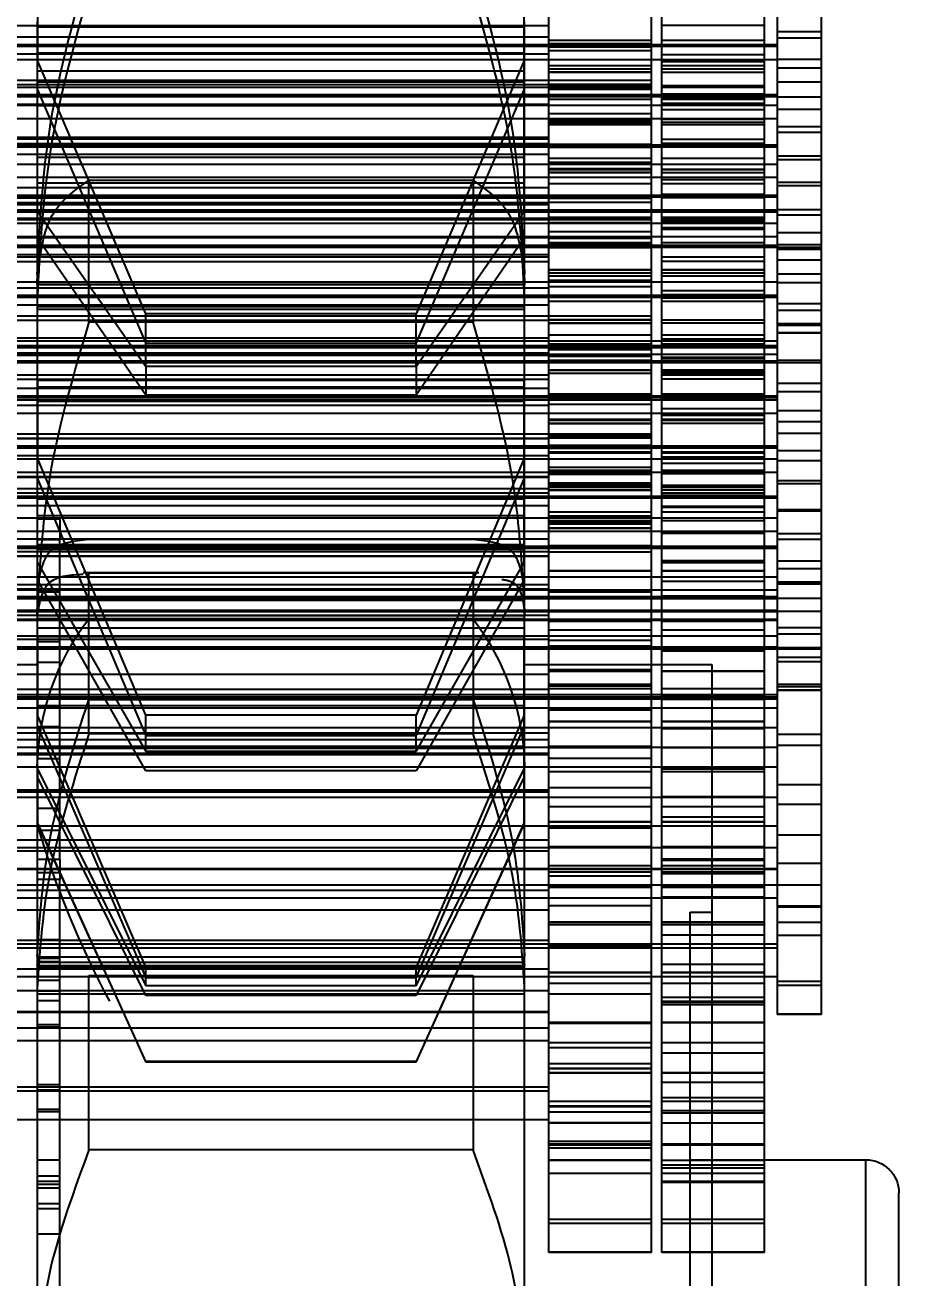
# Model space of a CAD drawing. Header units: metres. Extents: x 0 to 63075, y 0 to 44550.
# Drawn here: x 37036.25 to 37049.49, y 17355.04 to 17373.58 of the extents above; entities that cross this region are included whole.
import ezdxf

# ---------------------------------------------------------------- set-up
doc = ezdxf.new("R2010")
doc.units = ezdxf.units.M
doc.header["$LTSCALE"] = 75
doc.linetypes.add('HIDDEN2', pattern=[4.7625, 3.175, -1.5875])
doc.layers.add('SDM', color=7, linetype='Continuous')
doc.layers.add('ST1', color=7, linetype='HIDDEN2')
doc.styles.add('ROMANS', font='ROMANS.SHX')
doc.dimstyles.new('75___1-75', dxfattribs={"dimscale": 75, "dimtxt": 2.5, "dimasz": 2, "dimexe": 1.5, "dimexo": 1, "dimgap": 0.5, "dimtad": 1, "dimdec": 0, "dimzin": 12, "dimtxsty": 'ROMANS', "dimcen": 0, "dimclrd": 256, "dimclre": 256, "dimclrt": 3, "dimazin": 3, "dimtfac": 1, "dimtdec": 0, "dimtmove": 0, "dimatfit": 0, "dimfxl": 1, "dimlwd": -1, "dimlwe": -1, "dimarcsym": 0})

# ---------------------------------------------------------------- blocks, each defined once
blk = doc.blocks.new('*D28')
at = {"layer": 'Defpoints', "color": 0, "transparency": 16777216}
for p in [(33880.105, 17728.439), (37150.032, 17728.439), (37007.794, 17285.374)]:
    blk.add_point(p, dxfattribs=at)
at = {"layer": 'SDM', "transparency": 16777216}
for p, q in [((33880.105, 17878.439), (33880.105, 18585.582)), ((37075.032, 17728.439), (33767.605, 17728.439)), ((33880.105, 17285.374), (33880.105, 17728.439)), ((36932.794, 17285.374), (33767.605, 17285.374)), ((33880.105, 17135.374), (33880.105, 16985.374))]:
    blk.add_line(p, q, dxfattribs=at)
for points in [[(33855.105, 17878.439), (33905.105, 17878.439), (33880.105, 17728.439)], [(33855.105, 17135.374), (33905.105, 17135.374), (33880.105, 17285.374)]]:
    blk.add_solid(points, dxfattribs=at)
at = {"layer": 'SDM', "color": 3, "transparency": 16777216, "insert": (33748.855, 18307.01), "char_height": 187.5, "attachment_point": 5, "rotation": 90, "style": 'ROMANS'}
blk.add_mtext('443', dxfattribs=at)
blk = doc.blocks.new('A$C542b401d')
at = {"layer": 'ST1'}
for p, q in [((295.843, 1430.542), (295.843, 1434.456)), ((297.363, 1430.542), (297.363, 1434.456)), ((297.515, 1426.601), (297.515, 1434.466)), ((299.035, 1426.601), (299.035, 1434.466)), ((295, 1430.122), (295, 1433.999)), ((295.658, 1433.999), (295.658, 1430.122)), ((299.4, 1432.919), (299.4, 1434.033)), ((306.6, 1434.033), (306.6, 1432.919)), ((295, 1433.34), (295.658, 1433.34)), ((295.843, 1433.436), (297.363, 1433.436)), ((299.035, 1433.43), (306.965, 1433.43)), ((299.395, 1429.391), (299.395, 1433.495)), ((306.605, 1433.417), (299.395, 1433.417)), ((306.605, 1433.495), (306.605, 1429.391)), ((295, 1433.247), (295.658, 1433.247)), ((295.658, 1433.151), (310.157, 1433.151)), ((295.843, 1433.214), (297.363, 1433.214)), ((295.843, 1433.151), (297.363, 1433.151)), ((297.515, 1433.214), (299.035, 1433.214)), ((297.515, 1433.163), (299.035, 1433.163)), ((297.515, 1433.155), (299.035, 1433.155)), ((297.515, 1433.151), (299.035, 1433.151)), ((299.035, 1433.263), (306.965, 1433.263)), ((299.035, 1433.151), (306.965, 1433.151)), ((310.157, 1433.13), (295.658, 1433.13)), ((310.157, 1433.128), (295.658, 1433.128)), ((297.363, 1433.13), (295.843, 1433.13)), ((297.363, 1433.128), (295.843, 1433.128)), ((295.843, 1433), (297.363, 1433)), ((299.035, 1433.13), (297.515, 1433.13)), ((299.035, 1433.128), (297.515, 1433.128)), ((297.515, 1433.116), (299.035, 1433.116)), ((297.515, 1433.059), (299.035, 1433.059)), ((306.965, 1433.13), (299.035, 1433.13)), ((306.965, 1433.128), (299.035, 1433.128)), ((306.965, 1433.016), (299.035, 1433.016)), ((299.395, 1433.027), (306.605, 1433.027)), ((295.658, 1432.939), (295, 1432.939)), ((295.658, 1432.812), (295, 1432.812)), ((295.658, 1432.929), (310.157, 1432.929)), ((295.843, 1432.929), (297.363, 1432.929)), ((297.363, 1432.904), (295.843, 1432.904)), ((297.363, 1432.845), (295.843, 1432.845)), ((295.843, 1432.792), (297.363, 1432.792)), ((295.843, 1432.788), (297.363, 1432.788)), ((297.515, 1432.929), (299.035, 1432.929)), ((299.035, 1432.845), (297.515, 1432.845)), ((299.035, 1432.796), (297.515, 1432.796)), ((297.515, 1432.788), (299.035, 1432.788)), ((299.035, 1432.929), (306.965, 1432.929)), ((299.4, 1432.919), (301, 1429.169)), ((299.4, 1430.682), (299.4, 1432.919)), ((305, 1429.169), (306.6, 1432.919)), ((306.6, 1430.682), (306.6, 1432.919)), ((295, 1432.597), (295.658, 1432.597)), ((297.363, 1432.748), (295.843, 1432.748)), ((295.843, 1432.741), (297.363, 1432.741)), ((299.035, 1432.748), (297.515, 1432.748)), ((297.515, 1432.744), (299.035, 1432.744)), ((297.515, 1432.623), (299.035, 1432.623)), ((306.965, 1432.629), (299.035, 1432.629)), ((299.395, 1432.762), (306.605, 1432.762)), ((306.6, 1432.602), (299.4, 1432.602)), ((295.658, 1432.408), (310.157, 1432.408)), ((297.363, 1432.548), (295.843, 1432.548)), ((297.363, 1432.526), (295.843, 1432.526)), ((295.843, 1432.421), (297.363, 1432.421)), ((295.843, 1432.408), (297.363, 1432.408)), ((297.515, 1432.564), (299.035, 1432.564)), ((299.035, 1432.548), (297.515, 1432.548)), ((297.515, 1432.529), (299.035, 1432.529)), ((299.035, 1432.526), (297.515, 1432.526)), ((297.515, 1432.509), (299.035, 1432.509)), ((297.515, 1432.507), (299.035, 1432.507)), ((297.515, 1432.487), (299.035, 1432.487)), ((297.515, 1432.408), (299.035, 1432.408)), ((299.035, 1432.558), (306.965, 1432.558)), ((299.035, 1432.521), (306.965, 1432.521)), ((299.035, 1432.408), (306.965, 1432.408)), ((301, 1428.73), (299.4, 1432.486)), ((306.6, 1432.486), (305, 1428.73)), ((295, 1432.375), (295.658, 1432.375)), ((310.157, 1432.386), (295.658, 1432.386)), ((310.157, 1432.258), (295.658, 1432.258)), ((297.363, 1432.386), (295.843, 1432.386)), ((295.843, 1432.373), (297.363, 1432.373)), ((295.843, 1432.342), (297.363, 1432.342)), ((295.843, 1432.283), (297.363, 1432.283)), ((297.363, 1432.258), (295.843, 1432.258)), ((299.035, 1432.386), (297.515, 1432.386)), ((297.515, 1432.342), (299.035, 1432.342)), ((299.035, 1432.258), (297.515, 1432.258)), ((306.965, 1432.386), (299.035, 1432.386)), ((306.965, 1432.273), (299.035, 1432.273)), ((306.965, 1432.258), (299.035, 1432.258)), ((306.6, 1432.254), (299.4, 1432.254)), ((295.658, 1432.197), (295, 1432.197)), ((295.658, 1432.057), (310.157, 1432.057)), ((295.843, 1432.187), (297.363, 1432.187)), ((295.843, 1432.057), (297.363, 1432.057)), ((297.363, 1432.053), (295.843, 1432.053)), ((295.843, 1432.046), (297.363, 1432.046)), ((297.515, 1432.128), (299.035, 1432.128)), ((297.515, 1432.057), (299.035, 1432.057)), ((297.515, 1432.05), (299.035, 1432.05)), ((297.515, 1432.046), (299.035, 1432.046)), ((299.035, 1432.057), (306.965, 1432.057)), ((295.658, 1431.94), (295, 1431.94)), ((295, 1431.855), (295.658, 1431.855)), ((297.363, 1432.006), (295.843, 1432.006)), ((295.843, 1432.002), (297.363, 1432.002)), ((297.363, 1431.973), (295.843, 1431.973)), ((299.035, 1432.032), (297.515, 1432.032)), ((299.035, 1432.006), (297.515, 1432.006)), ((297.515, 1431.998), (299.035, 1431.998)), ((299.035, 1431.973), (297.515, 1431.973)), ((295.658, 1431.666), (310.157, 1431.666)), ((295.843, 1431.751), (297.363, 1431.751)), ((295.843, 1431.692), (297.363, 1431.692)), ((295.843, 1431.666), (297.363, 1431.666)), ((297.515, 1431.678), (299.035, 1431.678)), ((297.515, 1431.666), (299.035, 1431.666)), ((299.035, 1431.778), (306.965, 1431.778)), ((306.965, 1431.757), (299.035, 1431.757)), ((299.035, 1431.686), (306.965, 1431.686)), ((299.035, 1431.666), (306.965, 1431.666)), ((295, 1431.503), (295.658, 1431.503)), ((310.157, 1431.643), (295.658, 1431.643)), ((297.363, 1431.643), (295.843, 1431.643)), ((299.035, 1431.643), (297.515, 1431.643)), ((297.515, 1431.631), (299.035, 1431.631)), ((306.965, 1431.643), (299.035, 1431.643)), ((306.965, 1431.531), (299.035, 1431.531)), ((299.4, 1431.485), (306.6, 1431.485)), ((295.658, 1431.454), (295, 1431.454)), ((310.157, 1431.386), (295.658, 1431.386)), ((295.843, 1431.47), (297.363, 1431.47)), ((297.363, 1431.386), (295.843, 1431.386)), ((295.843, 1431.307), (297.363, 1431.307)), ((295.843, 1431.303), (297.363, 1431.303)), ((297.515, 1431.47), (299.035, 1431.47)), ((297.515, 1431.41), (299.035, 1431.41)), ((299.035, 1431.386), (297.515, 1431.386)), ((297.515, 1431.315), (299.035, 1431.315)), ((299.035, 1431.311), (297.515, 1431.311)), ((297.515, 1431.303), (299.035, 1431.303)), ((306.965, 1431.386), (299.035, 1431.386)), ((295, 1431.112), (295.658, 1431.112)), ((295.658, 1431.185), (310.157, 1431.185)), ((297.363, 1431.263), (295.843, 1431.263)), ((295.843, 1431.256), (297.363, 1431.256)), ((295.843, 1431.255), (297.363, 1431.255)), ((295.843, 1431.185), (297.363, 1431.185)), ((297.363, 1431.16), (295.843, 1431.16)), ((299.035, 1431.263), (297.515, 1431.263)), ((297.515, 1431.259), (299.035, 1431.259)), ((297.515, 1431.185), (299.035, 1431.185)), ((299.035, 1431.185), (306.965, 1431.185)), ((300.157, 1431.148), (300.157, 1429.047)), ((305.843, 1431.148), (300.157, 1431.148)), ((305.843, 1429.047), (305.843, 1431.148)), ((295.658, 1431.068), (295, 1431.068)), ((295.658, 1430.923), (310.157, 1430.923)), ((297.363, 1431.101), (295.843, 1431.101)), ((295.843, 1430.936), (297.363, 1430.936)), ((295.843, 1430.923), (297.363, 1430.923)), ((299.035, 1431.101), (297.515, 1431.101)), ((297.515, 1430.923), (299.035, 1430.923)), ((299.035, 1431.036), (306.965, 1431.036)), ((299.035, 1430.923), (306.965, 1430.923)), ((299.4, 1431.105), (306.6, 1431.105)), ((310.157, 1430.901), (295.658, 1430.901)), ((297.363, 1430.901), (295.843, 1430.901)), ((295.843, 1430.888), (297.363, 1430.888)), ((299.035, 1430.901), (297.515, 1430.901)), ((297.515, 1430.879), (299.035, 1430.879)), ((297.515, 1430.819), (299.035, 1430.819)), ((306.965, 1430.901), (299.035, 1430.901)), ((306.965, 1430.885), (299.035, 1430.885)), ((299.035, 1430.814), (306.965, 1430.814)), ((306.965, 1430.788), (299.035, 1430.788)), ((295.658, 1430.712), (295, 1430.712)), ((295, 1430.631), (295.658, 1430.631)), ((295.658, 1430.706), (310.157, 1430.706)), ((295.658, 1430.676), (310.157, 1430.676)), ((295.843, 1430.706), (297.363, 1430.706)), ((295.843, 1430.676), (297.363, 1430.676)), ((295.843, 1430.598), (297.363, 1430.598)), ((295.843, 1430.577), (297.363, 1430.577)), ((297.363, 1430.568), (295.843, 1430.568)), ((295.843, 1430.561), (297.363, 1430.561)), ((297.515, 1430.706), (299.035, 1430.706)), ((297.515, 1430.676), (299.035, 1430.676)), ((297.515, 1430.598), (299.035, 1430.598)), ((297.515, 1430.565), (299.035, 1430.565)), ((297.515, 1430.561), (299.035, 1430.561)), ((299.035, 1430.706), (306.965, 1430.706)), ((299.035, 1430.676), (306.965, 1430.676)), ((306.965, 1430.588), (299.035, 1430.588)), ((306.965, 1430.566), (299.035, 1430.566)), ((301, 1428.392), (299.4, 1430.682)), ((299.4, 1430.682), (299.4, 1428.186)), ((306.6, 1430.682), (305, 1428.392)), ((306.6, 1428.186), (306.6, 1430.682)), ((295, 1430.37), (295.658, 1430.37)), ((310.157, 1430.514), (295.658, 1430.514)), ((295.843, 1430.542), (297.363, 1430.542)), ((295.843, 1426.601), (295.843, 1430.542)), ((295.843, 1430.538), (297.363, 1430.538)), ((297.363, 1430.521), (295.843, 1430.521)), ((295.843, 1430.517), (297.363, 1430.517)), ((297.363, 1430.514), (295.843, 1430.514)), ((295.843, 1430.443), (297.363, 1430.443)), ((295.843, 1430.437), (297.363, 1430.437)), ((295.843, 1430.419), (297.363, 1430.419)), ((297.363, 1426.601), (297.363, 1430.542)), ((299.035, 1430.521), (297.515, 1430.521)), ((299.035, 1430.514), (297.515, 1430.514)), ((297.515, 1430.513), (299.035, 1430.513)), ((297.515, 1430.383), (299.035, 1430.383)), ((306.965, 1430.514), (299.035, 1430.514)), ((295.658, 1430.195), (295, 1430.195)), ((295.658, 1430.312), (310.157, 1430.312)), ((295.658, 1430.181), (310.157, 1430.181)), ((295.843, 1430.312), (297.363, 1430.312)), ((297.363, 1430.228), (295.843, 1430.228)), ((295.843, 1430.181), (297.363, 1430.181)), ((297.515, 1430.312), (299.035, 1430.312)), ((299.035, 1430.288), (297.515, 1430.288)), ((299.035, 1430.228), (297.515, 1430.228)), ((297.515, 1430.193), (299.035, 1430.193)), ((297.515, 1430.181), (299.035, 1430.181)), ((299.035, 1430.312), (306.965, 1430.312)), ((299.035, 1430.293), (306.965, 1430.293)), ((299.035, 1430.181), (306.965, 1430.181)), ((299.4, 1430.292), (301, 1427.968)), ((305, 1427.968), (306.6, 1430.292)), ((295, 1430.153), (295.658, 1430.153)), ((295, 1429.323), (295, 1430.122)), ((295, 1430.122), (295.658, 1430.122)), ((310.157, 1430.158), (295.658, 1430.158)), ((295.658, 1430.122), (295.658, 1429.323)), ((297.363, 1430.158), (295.843, 1430.158)), ((295.843, 1430.007), (297.363, 1430.007)), ((299.035, 1430.158), (297.515, 1430.158)), ((297.515, 1430.146), (299.035, 1430.146)), ((306.965, 1430.158), (299.035, 1430.158)), ((306.965, 1430.046), (299.035, 1430.046)), ((306.965, 1430.013), (299.035, 1430.013)), ((295.658, 1429.969), (295, 1429.969)), ((295.843, 1429.947), (297.363, 1429.947)), ((295.843, 1429.822), (297.363, 1429.822)), ((295.843, 1429.818), (297.363, 1429.818)), ((299.035, 1429.826), (297.515, 1429.826)), ((297.515, 1429.818), (299.035, 1429.818)), ((299.035, 1429.942), (306.965, 1429.942)), ((295, 1429.759), (295.658, 1429.759)), ((295, 1429.627), (295.658, 1429.627)), ((310.157, 1429.642), (295.658, 1429.642)), ((297.363, 1429.778), (295.843, 1429.778)), ((295.843, 1429.771), (297.363, 1429.771)), ((295.843, 1429.726), (297.363, 1429.726)), ((297.363, 1429.642), (295.843, 1429.642)), ((299.035, 1429.778), (297.515, 1429.778)), ((297.515, 1429.774), (299.035, 1429.774)), ((297.515, 1429.726), (299.035, 1429.726)), ((297.515, 1429.666), (299.035, 1429.666)), ((299.035, 1429.642), (297.515, 1429.642)), ((306.965, 1429.642), (299.035, 1429.642)), ((299.395, 1429.662), (299.395, 1429.603)), ((299.395, 1429.603), (299.395, 1429.662)), ((306.605, 1429.641), (299.395, 1429.641)), ((306.605, 1429.603), (306.605, 1429.662)), ((306.605, 1429.662), (306.605, 1429.603)), ((295.658, 1429.44), (310.157, 1429.44)), ((295.658, 1429.438), (310.157, 1429.438)), ((295.843, 1429.511), (297.363, 1429.511)), ((295.843, 1429.451), (297.363, 1429.451)), ((295.843, 1429.44), (297.363, 1429.44)), ((295.843, 1429.438), (297.363, 1429.438)), ((297.515, 1429.571), (299.035, 1429.571)), ((297.515, 1429.44), (299.035, 1429.44)), ((297.515, 1429.438), (299.035, 1429.438)), ((299.035, 1429.551), (306.965, 1429.551)), ((299.035, 1429.44), (306.965, 1429.44)), ((299.035, 1429.438), (306.965, 1429.438)), ((306.605, 1429.603), (299.395, 1429.603)), ((295, 1429.005), (295, 1429.323)), ((295.658, 1429.323), (295, 1429.323)), ((310.157, 1429.416), (295.658, 1429.416)), ((295.658, 1429.323), (295.658, 1429.005)), ((297.363, 1429.416), (295.843, 1429.416)), ((297.363, 1429.416), (295.843, 1429.416)), ((295.843, 1429.403), (297.363, 1429.403)), ((297.363, 1429.356), (295.843, 1429.356)), ((299.035, 1429.416), (297.515, 1429.416)), ((299.035, 1429.356), (297.515, 1429.356)), ((306.965, 1429.416), (299.035, 1429.416)), ((306.965, 1429.303), (299.035, 1429.303)), ((299.395, 1429.277), (299.395, 1429.391)), ((306.605, 1429.277), (299.395, 1429.277)), ((299.395, 1424.71), (299.395, 1429.277)), ((306.605, 1429.391), (306.605, 1429.277)), ((306.605, 1429.277), (306.605, 1424.703)), ((295.658, 1429.227), (295, 1429.227)), ((297.363, 1429.083), (295.843, 1429.083)), ((295.843, 1429.076), (297.363, 1429.076)), ((297.515, 1429.135), (299.035, 1429.135)), ((297.515, 1429.08), (299.035, 1429.08)), ((297.515, 1429.076), (299.035, 1429.076)), ((297.515, 1429.075), (299.035, 1429.075)), ((306.965, 1429.141), (299.035, 1429.141)), ((299.035, 1429.07), (306.965, 1429.07)), ((299.395, 1429.237), (306.605, 1429.237)), ((301, 1428.392), (301, 1429.169)), ((301, 1429.169), (305, 1429.169)), ((305, 1428.392), (305, 1429.169)), ((295.658, 1429.026), (295, 1429.026)), ((295, 1427.326), (295, 1429.005)), ((295.658, 1429.005), (295, 1429.005)), ((295, 1428.887), (295.658, 1428.887)), ((295, 1428.885), (295.658, 1428.885)), ((295.658, 1429.005), (295.658, 1427.326)), ((297.363, 1429.036), (295.843, 1429.036)), ((295.843, 1429.032), (297.363, 1429.032)), ((299.035, 1429.036), (297.515, 1429.036)), ((297.515, 1429.028), (299.035, 1429.028)), ((300.157, 1429.047), (305.843, 1429.047)), ((310.157, 1428.77), (295.658, 1428.77)), ((295.843, 1428.854), (297.363, 1428.854)), ((295.843, 1428.794), (297.363, 1428.794)), ((297.363, 1428.77), (295.843, 1428.77)), ((297.363, 1428.726), (295.843, 1428.726)), ((297.363, 1428.714), (295.843, 1428.714)), ((295.843, 1428.699), (297.363, 1428.699)), ((297.515, 1428.854), (299.035, 1428.854)), ((299.035, 1428.77), (297.515, 1428.77)), ((299.035, 1428.726), (297.515, 1428.726)), ((299.035, 1428.714), (297.515, 1428.714)), ((297.515, 1428.708), (299.035, 1428.708)), ((299.035, 1428.808), (306.965, 1428.808)), ((306.965, 1428.77), (299.035, 1428.77)), ((301, 1428.73), (305, 1428.73)), ((295.658, 1428.696), (310.157, 1428.696)), ((310.157, 1428.673), (295.658, 1428.673)), ((295.658, 1428.568), (310.157, 1428.568)), ((295.843, 1428.696), (297.363, 1428.696)), ((297.363, 1428.673), (295.843, 1428.673)), ((295.843, 1428.568), (297.363, 1428.568)), ((295.843, 1428.526), (297.363, 1428.526)), ((295.843, 1428.513), (297.363, 1428.513)), ((297.515, 1428.696), (299.035, 1428.696)), ((299.035, 1428.673), (297.515, 1428.673)), ((297.515, 1428.661), (299.035, 1428.661)), ((297.515, 1428.639), (299.035, 1428.639)), ((297.515, 1428.568), (299.035, 1428.568)), ((299.035, 1428.544), (297.515, 1428.544)), ((299.035, 1428.696), (306.965, 1428.696)), ((306.965, 1428.673), (299.035, 1428.673)), ((299.035, 1428.591), (306.965, 1428.591)), ((299.035, 1428.568), (306.965, 1428.568)), ((306.965, 1428.561), (299.035, 1428.561)), ((299.035, 1428.561), (306.965, 1428.561)), ((295.658, 1428.484), (295, 1428.484)), ((295.658, 1428.451), (295, 1428.451)), ((310.157, 1428.473), (295.658, 1428.473)), ((310.157, 1428.451), (295.658, 1428.451)), ((297.363, 1428.484), (295.843, 1428.484)), ((297.363, 1428.473), (295.843, 1428.473)), ((297.363, 1428.451), (295.843, 1428.451)), ((295.843, 1428.337), (297.363, 1428.337)), ((295.843, 1428.333), (297.363, 1428.333)), ((295.843, 1428.326), (297.363, 1428.326)), ((299.035, 1428.484), (297.515, 1428.484)), ((299.035, 1428.473), (297.515, 1428.473)), ((299.035, 1428.451), (297.515, 1428.451)), ((299.035, 1428.341), (297.515, 1428.341)), ((297.515, 1428.333), (299.035, 1428.333)), ((306.965, 1428.473), (299.035, 1428.473)), ((306.965, 1428.451), (299.035, 1428.451)), ((301, 1428.392), (305, 1428.392)), ((301, 1428.392), (301, 1427.968)), ((305, 1428.392), (305, 1427.968)), ((295, 1428.142), (295.658, 1428.142)), ((295.843, 1428.312), (297.363, 1428.312)), ((297.363, 1428.293), (295.843, 1428.293)), ((295.843, 1428.286), (297.363, 1428.286)), ((295.843, 1428.263), (297.363, 1428.263)), ((295.843, 1428.203), (297.363, 1428.203)), ((299.035, 1428.293), (297.515, 1428.293)), ((297.515, 1428.289), (299.035, 1428.289)), ((306.965, 1428.268), (299.035, 1428.268)), ((299.035, 1428.197), (306.965, 1428.197)), ((299.4, 1428.186), (306.6, 1428.186)), ((299.4, 1427.033), (299.4, 1428.186)), ((306.6, 1428.186), (306.6, 1427.033)), ((295, 1428.015), (295.658, 1428.015)), ((295.843, 1427.982), (297.363, 1427.982)), ((295.843, 1427.966), (297.363, 1427.966)), ((297.515, 1427.982), (299.035, 1427.982)), ((299.035, 1428.066), (306.965, 1428.066)), ((306.6, 1428.09), (299.4, 1428.09)), ((301, 1427.968), (305, 1427.968)), ((295.658, 1427.953), (310.157, 1427.953)), ((310.157, 1427.931), (295.658, 1427.931)), ((310.157, 1427.898), (295.658, 1427.898)), ((295.843, 1427.953), (297.363, 1427.953)), ((297.363, 1427.931), (295.843, 1427.931)), ((295.843, 1427.918), (297.363, 1427.918)), ((297.363, 1427.898), (295.843, 1427.898)), ((297.515, 1427.953), (299.035, 1427.953)), ((299.035, 1427.931), (297.515, 1427.931)), ((297.515, 1427.922), (299.035, 1427.922)), ((299.035, 1427.898), (297.515, 1427.898)), ((297.515, 1427.827), (299.035, 1427.827)), ((299.035, 1427.953), (306.965, 1427.953)), ((306.965, 1427.931), (299.035, 1427.931)), ((306.965, 1427.898), (299.035, 1427.898)), ((306.965, 1427.818), (299.035, 1427.818)), ((299.4, 1427.883), (306.6, 1427.883)), ((306.6, 1427.876), (299.4, 1427.876)), ((295.658, 1427.742), (295, 1427.742)), ((295.658, 1427.696), (310.157, 1427.696)), ((295.843, 1427.767), (297.363, 1427.767)), ((295.843, 1427.696), (297.363, 1427.696)), ((297.363, 1427.672), (295.843, 1427.672)), ((297.363, 1427.612), (295.843, 1427.612)), ((297.363, 1427.598), (295.843, 1427.598)), ((295.843, 1427.591), (297.363, 1427.591)), ((297.515, 1427.696), (299.035, 1427.696)), ((299.035, 1427.612), (297.515, 1427.612)), ((297.515, 1427.595), (299.035, 1427.595)), ((297.515, 1427.591), (299.035, 1427.591)), ((299.035, 1427.696), (306.965, 1427.696)), ((295.658, 1427.579), (295, 1427.579)), ((295, 1427.4), (295.658, 1427.4)), ((297.363, 1427.551), (295.843, 1427.551)), ((295.843, 1427.547), (297.363, 1427.547)), ((299.035, 1427.551), (297.515, 1427.551)), ((297.515, 1427.543), (299.035, 1427.543)), ((295, 1424.208), (295, 1427.326)), ((295.658, 1427.326), (295.658, 1424.208)), ((297.515, 1427.391), (299.035, 1427.391)), ((297.515, 1427.363), (299.035, 1427.363)), ((297.515, 1427.354), (299.035, 1427.354)), ((297.515, 1427.331), (299.035, 1427.331)), ((297.515, 1427.223), (299.035, 1427.223)), ((306.965, 1427.396), (299.035, 1427.396)), ((299.035, 1427.325), (306.965, 1427.325)), ((299.035, 1427.323), (306.965, 1427.323)), ((295, 1427.143), (295.658, 1427.143)), ((295.658, 1427.211), (310.157, 1427.211)), ((310.157, 1427.188), (295.658, 1427.188)), ((295.843, 1427.211), (297.363, 1427.211)), ((297.363, 1427.188), (295.843, 1427.188)), ((297.363, 1427.127), (295.843, 1427.127)), ((297.363, 1427.125), (295.843, 1427.125)), ((295.843, 1427.11), (297.363, 1427.11)), ((295.843, 1427.05), (297.363, 1427.05)), ((297.515, 1427.211), (299.035, 1427.211)), ((299.035, 1427.188), (297.515, 1427.188)), ((297.515, 1427.176), (299.035, 1427.176)), ((299.035, 1427.127), (297.515, 1427.127)), ((299.035, 1427.125), (297.515, 1427.125)), ((297.515, 1427.11), (299.035, 1427.11)), ((299.035, 1427.211), (306.965, 1427.211)), ((306.965, 1427.188), (299.035, 1427.188)), ((306.965, 1427.076), (299.035, 1427.076)), ((299.4, 1427.033), (301, 1423.232)), ((299.4, 1425.491), (299.4, 1427.033)), ((305, 1423.232), (306.6, 1427.033)), ((306.6, 1425.491), (306.6, 1427.033)), ((295.658, 1426.999), (295, 1426.999)), ((310.157, 1427.026), (295.658, 1427.026)), ((297.363, 1427.026), (295.843, 1427.026)), ((295.843, 1426.955), (297.363, 1426.955)), ((295.843, 1426.852), (297.363, 1426.852)), ((295.843, 1426.848), (297.363, 1426.848)), ((299.035, 1427.026), (297.515, 1427.026)), ((297.515, 1426.895), (299.035, 1426.895)), ((299.035, 1426.856), (297.515, 1426.856)), ((297.515, 1426.848), (299.035, 1426.848)), ((306.965, 1427.026), (299.035, 1427.026)), ((295.658, 1426.707), (295, 1426.707)), ((295.658, 1426.824), (310.157, 1426.824)), ((295.843, 1426.824), (297.363, 1426.824)), ((295.843, 1426.801), (297.363, 1426.801)), ((297.515, 1426.824), (299.035, 1426.824)), ((297.515, 1426.804), (299.035, 1426.804)), ((299.035, 1426.8), (297.515, 1426.8)), ((299.035, 1426.67), (297.515, 1426.67)), ((299.035, 1426.824), (306.965, 1426.824)), ((306.965, 1426.766), (299.035, 1426.766)), ((306.965, 1426.754), (299.035, 1426.754)), ((301, 1422.929), (299.4, 1426.728)), ((306.6, 1426.728), (305, 1422.929)), ((295, 1426.657), (295.658, 1426.657)), ((295.843, 1426.631), (297.363, 1426.631)), ((295.843, 1420.686), (295.843, 1426.601)), ((295.843, 1426.601), (297.363, 1426.601)), ((295.843, 1426.563), (297.363, 1426.563)), ((295.843, 1426.519), (297.363, 1426.519)), ((295.843, 1426.519), (297.363, 1426.519)), ((295.843, 1426.481), (297.363, 1426.481)), ((297.363, 1420.686), (297.363, 1426.601)), ((297.515, 1426.651), (299.035, 1426.651)), ((299.035, 1426.64), (297.515, 1426.64)), ((297.515, 1426.631), (299.035, 1426.631)), ((297.515, 1426.621), (299.035, 1426.621)), ((297.515, 1423.663), (297.515, 1426.601)), ((297.515, 1426.601), (299.035, 1426.601)), ((297.515, 1426.563), (299.035, 1426.563)), ((297.515, 1426.559), (299.035, 1426.559)), ((299.035, 1423.663), (299.035, 1426.601)), ((299.035, 1426.581), (306.965, 1426.581)), ((306.965, 1426.524), (299.035, 1426.524)), ((295.658, 1426.468), (310.157, 1426.468)), ((310.157, 1426.446), (295.658, 1426.446)), ((295.843, 1426.468), (297.363, 1426.468)), ((297.363, 1426.446), (295.843, 1426.446)), ((295.843, 1426.32), (297.363, 1426.32)), ((295.843, 1426.307), (297.363, 1426.307)), ((297.515, 1426.468), (299.035, 1426.468)), ((299.035, 1426.446), (297.515, 1426.446)), ((299.035, 1426.468), (306.965, 1426.468)), ((299.035, 1426.453), (306.965, 1426.453)), ((306.965, 1426.446), (299.035, 1426.446)), ((306.965, 1426.333), (299.035, 1426.333)), ((299.4, 1426.431), (306.6, 1426.431)), ((295, 1426.271), (295.658, 1426.271)), ((295.658, 1426.257), (295, 1426.257)), ((310.157, 1426.153), (295.658, 1426.153)), ((295.843, 1426.237), (297.363, 1426.237)), ((297.363, 1426.153), (295.843, 1426.153)), ((297.363, 1426.113), (295.843, 1426.113)), ((295.843, 1426.106), (297.363, 1426.106)), ((297.515, 1426.237), (299.035, 1426.237)), ((297.515, 1426.178), (299.035, 1426.178)), ((299.035, 1426.153), (297.515, 1426.153)), ((297.515, 1426.11), (299.035, 1426.11)), ((297.515, 1426.106), (299.035, 1426.106)), ((306.965, 1426.153), (299.035, 1426.153)), ((299.4, 1426.18), (306.6, 1426.18)), ((306.27, 1426.134), (306.605, 1426.134)), ((306.27, 1426.134), (306.27, 1425.827)), ((295.658, 1425.952), (310.157, 1425.952)), ((295.843, 1425.952), (297.363, 1425.952)), ((297.363, 1425.928), (295.843, 1425.928)), ((297.515, 1426.083), (299.035, 1426.083)), ((297.515, 1426.058), (299.035, 1426.058)), ((297.515, 1426), (299.035, 1426)), ((297.515, 1425.994), (299.035, 1425.994)), ((297.515, 1425.952), (299.035, 1425.952)), ((299.035, 1425.952), (306.965, 1425.952)), ((295, 1425.915), (295.658, 1425.915)), ((295.658, 1425.835), (295, 1425.835)), ((297.515, 1425.738), (299.035, 1425.738)), ((299.035, 1425.838), (306.965, 1425.838)), ((306.6, 1425.76), (299.4, 1425.76)), ((300.157, 1425.831), (305.843, 1425.831)), ((306.27, 1425.827), (306.605, 1425.827)), ((306.27, 1425.051), (306.27, 1425.827)), ((295.658, 1425.726), (310.157, 1425.726)), ((310.157, 1425.703), (295.658, 1425.703)), ((295.843, 1425.726), (297.363, 1425.726)), ((297.363, 1425.703), (295.843, 1425.703)), ((297.515, 1425.726), (299.035, 1425.726)), ((299.035, 1425.703), (297.515, 1425.703)), ((297.515, 1425.646), (299.035, 1425.646)), ((299.035, 1425.726), (306.965, 1425.726)), ((306.965, 1425.703), (299.035, 1425.703)), ((306.965, 1425.652), (299.035, 1425.652)), ((306.965, 1425.591), (299.035, 1425.591)), ((299.035, 1425.581), (306.965, 1425.581)), ((306.6, 1425.688), (299.4, 1425.688)), ((295.658, 1425.514), (295, 1425.514)), ((295, 1425.398), (295.658, 1425.398)), ((295.843, 1425.514), (297.363, 1425.514)), ((295.843, 1425.487), (297.363, 1425.487)), ((295.843, 1425.367), (297.363, 1425.367)), ((295.843, 1425.365), (297.363, 1425.365)), ((295.843, 1425.363), (297.363, 1425.363)), ((299.035, 1425.371), (297.515, 1425.371)), ((297.515, 1425.365), (299.035, 1425.365)), ((297.515, 1425.363), (299.035, 1425.363)), ((301, 1422.697), (299.4, 1425.491)), ((299.4, 1425.491), (299.4, 1424.391)), ((306.6, 1425.491), (305, 1422.697)), ((306.6, 1424.391), (306.6, 1425.491)), ((295.658, 1425.204), (295, 1425.204)), ((295.658, 1425.192), (295, 1425.192)), ((310.157, 1425.281), (295.658, 1425.281)), ((297.363, 1425.281), (295.843, 1425.281)), ((295.843, 1425.21), (297.363, 1425.21)), ((299.035, 1425.281), (297.515, 1425.281)), ((306.965, 1425.281), (299.035, 1425.281)), ((299.4, 1425.233), (301, 1422.41)), ((305.927, 1425.344), (300.073, 1425.344)), ((300.157, 1425.34), (300.157, 1422.955)), ((305.843, 1425.34), (300.157, 1425.34)), ((305, 1422.41), (306.6, 1425.233)), ((305.843, 1422.955), (305.843, 1425.34)), ((295, 1425.172), (295.658, 1425.172)), ((295.658, 1425.08), (310.157, 1425.08)), ((295.843, 1425.08), (297.363, 1425.08)), ((295.843, 1424.996), (297.363, 1424.996)), ((297.515, 1425.08), (299.035, 1425.08)), ((299.035, 1425.056), (297.515, 1425.056)), ((306.965, 1425.167), (299.035, 1425.167)), ((306.965, 1425.165), (299.035, 1425.165)), ((299.035, 1425.096), (306.965, 1425.096)), ((299.035, 1425.08), (306.965, 1425.08)), ((306.605, 1425.085), (299.395, 1425.085)), ((306.27, 1422.856), (306.27, 1425.051)), ((306.27, 1425.051), (306.605, 1425.051)), ((295.658, 1424.963), (295, 1424.963)), ((295.658, 1424.983), (310.157, 1424.983)), ((310.157, 1424.961), (295.658, 1424.961)), ((295.843, 1424.983), (297.363, 1424.983)), ((297.363, 1424.961), (295.843, 1424.961)), ((297.515, 1424.983), (299.035, 1424.983)), ((299.035, 1424.961), (297.515, 1424.961)), ((299.035, 1424.983), (306.965, 1424.983)), ((306.965, 1424.961), (299.035, 1424.961)), ((299.395, 1424.928), (306.605, 1424.928)), ((299.395, 1424.71), (299.395, 1424.813)), ((299.395, 1424.813), (299.395, 1424.71)), ((306.605, 1424.813), (306.605, 1424.71)), ((306.605, 1424.71), (306.605, 1424.813)), ((295.658, 1424.772), (295, 1424.772)), ((295.658, 1424.783), (310.157, 1424.783)), ((295.658, 1424.761), (310.157, 1424.761)), ((310.157, 1424.651), (295.658, 1424.651)), ((310.157, 1424.639), (295.658, 1424.639)), ((295.843, 1424.783), (297.363, 1424.783)), ((295.843, 1424.774), (297.363, 1424.774)), ((295.843, 1424.761), (297.363, 1424.761)), ((297.363, 1424.651), (295.843, 1424.651)), ((297.363, 1424.639), (295.843, 1424.639)), ((297.363, 1424.628), (295.843, 1424.628)), ((295.843, 1424.621), (297.363, 1424.621)), ((297.515, 1424.783), (299.035, 1424.783)), ((297.515, 1424.761), (299.035, 1424.761)), ((299.035, 1424.651), (297.515, 1424.651)), ((299.035, 1424.639), (297.515, 1424.639)), ((297.515, 1424.625), (299.035, 1424.625)), ((297.515, 1424.621), (299.035, 1424.621)), ((299.035, 1424.783), (306.965, 1424.783)), ((299.035, 1424.761), (306.965, 1424.761)), ((299.035, 1424.709), (306.965, 1424.709)), ((306.965, 1424.651), (299.035, 1424.651)), ((306.965, 1424.639), (299.035, 1424.639)), ((306.605, 1424.71), (299.395, 1424.71)), ((299.395, 1419.198), (299.395, 1424.703)), ((306.605, 1424.665), (299.395, 1424.665)), ((305.843, 1424.66), (300.157, 1424.66)), ((306.27, 1424.785), (306.605, 1424.785)), ((306.605, 1424.703), (306.605, 1419.198)), ((295, 1424.526), (295.658, 1424.526)), ((295.843, 1424.493), (297.363, 1424.493)), ((297.515, 1424.493), (299.035, 1424.493)), ((299.395, 1424.522), (306.605, 1424.522)), ((295, 1424.43), (295.658, 1424.43)), ((310.157, 1424.409), (295.658, 1424.409)), ((297.363, 1424.409), (295.843, 1424.409)), ((299.035, 1424.409), (297.515, 1424.409)), ((297.515, 1424.338), (299.035, 1424.338)), ((297.515, 1424.253), (299.035, 1424.253)), ((306.965, 1424.409), (299.035, 1424.409)), ((299.035, 1424.353), (306.965, 1424.353)), ((299.4, 1424.391), (306.6, 1424.391)), ((299.4, 1423.234), (299.4, 1424.391)), ((306.27, 1424.319), (306.605, 1424.319)), ((306.6, 1424.391), (306.6, 1423.234)), ((295, 1424.229), (295.658, 1424.229)), ((295, 1423.514), (295, 1424.208)), ((295, 1424.208), (295.658, 1424.208)), ((295.658, 1424.091), (295, 1424.091)), ((295.658, 1424.241), (310.157, 1424.241)), ((310.157, 1424.218), (295.658, 1424.218)), ((295.658, 1424.208), (295.658, 1420.395)), ((295.658, 1424.208), (310.157, 1424.208)), ((295.843, 1424.241), (297.363, 1424.241)), ((297.363, 1424.218), (295.843, 1424.218)), ((295.843, 1424.208), (297.363, 1424.208)), ((297.363, 1424.183), (295.843, 1424.183)), ((297.515, 1424.241), (299.035, 1424.241)), ((299.035, 1424.218), (297.515, 1424.218)), ((297.515, 1424.208), (299.035, 1424.208)), ((299.035, 1424.241), (306.965, 1424.241)), ((306.965, 1424.218), (299.035, 1424.218)), ((299.035, 1424.208), (306.965, 1424.208)), ((299.4, 1424.223), (306.6, 1424.223)), ((295.658, 1424.029), (295, 1424.029)), ((295.843, 1423.882), (297.363, 1423.882)), ((295.843, 1423.878), (297.363, 1423.878)), ((296.625, 1423.984), (296.625, 1394.546)), ((299.395, 1423.984), (296.625, 1423.984)), ((297.515, 1423.902), (299.035, 1423.902)), ((299.035, 1423.886), (297.515, 1423.886)), ((297.515, 1423.878), (299.035, 1423.878)), ((306.27, 1424.012), (306.605, 1424.012)), ((309.375, 1423.984), (306.605, 1423.984)), ((299.035, 1423.837), (306.965, 1423.837)), ((295, 1423.687), (295.658, 1423.687)), ((295, 1423.654), (295.658, 1423.654)), ((295.658, 1423.606), (295, 1423.606)), ((295.658, 1423.604), (295, 1423.604)), ((295, 1420.395), (295, 1423.514)), ((310.157, 1423.537), (295.658, 1423.537)), ((295.843, 1423.621), (297.363, 1423.621)), ((297.363, 1423.537), (295.843, 1423.537)), ((295.843, 1423.511), (297.363, 1423.511)), ((297.515, 1423.689), (299.035, 1423.689)), ((297.515, 1423.663), (299.035, 1423.663)), ((297.515, 1420.686), (297.515, 1423.663)), ((297.515, 1423.621), (299.035, 1423.621)), ((299.035, 1423.537), (297.515, 1423.537)), ((299.035, 1420.686), (299.035, 1423.663)), ((299.035, 1423.611), (306.965, 1423.611)), ((306.965, 1423.537), (299.035, 1423.537)), ((295.658, 1423.498), (310.157, 1423.498)), ((310.157, 1423.476), (295.658, 1423.476)), ((295.658, 1423.336), (310.157, 1423.336)), ((295.843, 1423.498), (297.363, 1423.498)), ((297.363, 1423.476), (295.843, 1423.476)), ((295.843, 1423.466), (297.363, 1423.466)), ((295.843, 1423.336), (297.363, 1423.336)), ((297.515, 1423.498), (299.035, 1423.498)), ((299.035, 1423.476), (297.515, 1423.476)), ((297.515, 1423.336), (299.035, 1423.336)), ((299.035, 1423.498), (306.965, 1423.498)), ((306.965, 1423.476), (299.035, 1423.476)), ((299.035, 1423.336), (306.965, 1423.336)), ((299.4, 1423.485), (306.6, 1423.485)), ((299.4, 1423.372), (306.6, 1423.372)), ((305.843, 1423.465), (300.157, 1423.465)), ((306.27, 1423.356), (306.605, 1423.356)), ((297.363, 1423.143), (295.843, 1423.143)), ((299.035, 1423.311), (297.515, 1423.311)), ((297.515, 1423.14), (299.035, 1423.14)), ((299.4, 1423.234), (301, 1419.506)), ((299.4, 1422.439), (299.4, 1423.234)), ((301, 1423.232), (305, 1423.232)), ((301, 1422.697), (301, 1423.232)), ((305, 1419.506), (306.6, 1423.234)), ((305, 1422.697), (305, 1423.232)), ((306.6, 1422.439), (306.6, 1423.234)), ((310.157, 1423.052), (295.658, 1423.052)), ((310.157, 1423.05), (295.658, 1423.05)), ((295.843, 1423.136), (297.363, 1423.136)), ((297.363, 1423.052), (295.843, 1423.052)), ((297.363, 1423.05), (295.843, 1423.05)), ((295.843, 1423.03), (297.363, 1423.03)), ((297.515, 1423.136), (299.035, 1423.136)), ((299.035, 1423.052), (297.515, 1423.052)), ((299.035, 1423.05), (297.515, 1423.05)), ((306.965, 1423.052), (299.035, 1423.052)), ((306.965, 1423.05), (299.035, 1423.05)), ((299.035, 1422.965), (306.965, 1422.965)), ((301, 1419.347), (299.4, 1423.067)), ((300.157, 1422.955), (305.843, 1422.955)), ((306.6, 1423.067), (305, 1419.347)), ((306.27, 1423.061), (306.605, 1423.061)), ((295, 1422.945), (295.658, 1422.945)), ((295, 1422.782), (295.658, 1422.782)), ((297.515, 1422.768), (299.035, 1422.768)), ((299.035, 1422.868), (306.965, 1422.868)), ((299.4, 1422.769), (306.6, 1422.769)), ((301, 1422.929), (305, 1422.929)), ((306.27, 1422.589), (306.27, 1422.856)), ((295.658, 1422.756), (310.157, 1422.756)), ((295.843, 1422.756), (297.363, 1422.756)), ((295.843, 1422.749), (297.363, 1422.749)), ((297.515, 1422.756), (299.035, 1422.756)), ((297.515, 1422.749), (299.035, 1422.749)), ((297.515, 1422.594), (299.035, 1422.594)), ((299.035, 1422.756), (306.965, 1422.756)), ((299.035, 1422.668), (306.965, 1422.668)), ((299.035, 1422.646), (306.965, 1422.646)), ((299.4, 1422.741), (306.6, 1422.741)), ((301, 1422.697), (305, 1422.697)), ((306.27, 1422.589), (306.605, 1422.589)), ((306.27, 1421.097), (306.27, 1422.589)), ((295.658, 1422.463), (310.157, 1422.463)), ((295.843, 1422.463), (297.363, 1422.463)), ((297.363, 1422.439), (295.843, 1422.439)), ((295.843, 1422.397), (297.363, 1422.397)), ((297.515, 1422.463), (299.035, 1422.463)), ((299.035, 1422.401), (297.515, 1422.401)), ((299.035, 1422.463), (306.965, 1422.463)), ((301, 1419.23), (299.4, 1422.439)), ((299.4, 1421.647), (299.4, 1422.439)), ((301, 1422.41), (305, 1422.41)), ((306.6, 1422.439), (305, 1419.23)), ((306.6, 1422.439), (306.6, 1421.647)), ((295.843, 1422.393), (297.363, 1422.393)), ((297.515, 1422.393), (299.035, 1422.393)), ((299.4, 1422.32), (301, 1419.088)), ((305, 1419.088), (306.6, 1422.32)), ((295, 1422.202), (295.658, 1422.202)), ((295.843, 1422.026), (297.363, 1422.026)), ((297.515, 1422.158), (299.035, 1422.158)), ((299.035, 1422.126), (306.965, 1422.126)), ((299.035, 1422.093), (306.965, 1422.093)), ((295, 1421.91), (295.658, 1421.91)), ((295.658, 1422.013), (310.157, 1422.013)), ((295.843, 1422.013), (297.363, 1422.013)), ((295.843, 1421.877), (297.363, 1421.877)), ((297.515, 1422.013), (299.035, 1422.013)), ((297.515, 1421.877), (299.035, 1421.877)), ((299.035, 1422.013), (306.965, 1422.013)), ((306.27, 1421.854), (306.605, 1421.854)), ((295.843, 1421.722), (297.363, 1421.722)), ((297.363, 1421.658), (295.843, 1421.658)), ((297.515, 1421.655), (299.035, 1421.655)), ((295.658, 1421.591), (310.157, 1421.591)), ((295.843, 1421.651), (297.363, 1421.651)), ((295.843, 1421.591), (297.363, 1421.591)), ((297.515, 1421.651), (299.035, 1421.651)), ((297.515, 1421.591), (299.035, 1421.591)), ((299.035, 1421.567), (297.515, 1421.567)), ((299.035, 1421.591), (306.965, 1421.591)), ((299.4, 1421.647), (301, 1418.109)), ((299.4, 1421.6), (299.4, 1421.647)), ((301, 1418.101), (299.4, 1421.622)), ((305, 1418.109), (306.6, 1421.647)), ((306.6, 1421.622), (305.344, 1418.857)), ((306.27, 1421.525), (306.605, 1421.525)), ((306.6, 1421.6), (306.6, 1421.647)), ((295, 1421.46), (295.658, 1421.46)), ((295.843, 1421.286), (297.363, 1421.286)), ((297.515, 1421.283), (299.035, 1421.283)), ((299.035, 1421.383), (306.965, 1421.383)), ((295.658, 1421.271), (310.157, 1421.271)), ((295.843, 1421.271), (297.363, 1421.271)), ((297.363, 1421.107), (295.843, 1421.107)), ((297.515, 1421.271), (299.035, 1421.271)), ((299.035, 1421.271), (306.965, 1421.271)), ((299.035, 1421.221), (306.965, 1421.221)), ((295, 1421.038), (295.658, 1421.038)), ((295.658, 1420.961), (310.157, 1420.961)), ((295.658, 1420.949), (310.157, 1420.949)), ((297.363, 1421.088), (295.843, 1421.088)), ((295.843, 1421.005), (297.363, 1421.005)), ((295.843, 1420.961), (297.363, 1420.961)), ((295.843, 1420.949), (297.363, 1420.949)), ((295.843, 1420.912), (297.363, 1420.912)), ((297.515, 1421.005), (299.035, 1421.005)), ((297.515, 1420.961), (299.035, 1420.961)), ((297.515, 1420.949), (299.035, 1420.949)), ((299.035, 1420.916), (297.515, 1420.916)), ((299.035, 1420.961), (306.965, 1420.961)), ((299.035, 1420.949), (306.965, 1420.949)), ((306.27, 1421.097), (306.27, 1420.801)), ((306.27, 1421.097), (306.605, 1421.097)), ((295.843, 1420.908), (297.363, 1420.908)), ((295.843, 1420.907), (297.363, 1420.907)), ((295.843, 1420.887), (297.363, 1420.887)), ((297.515, 1420.908), (299.035, 1420.908)), ((297.515, 1420.85), (299.035, 1420.85)), ((306.27, 1420.901), (306.605, 1420.901)), ((306.27, 1420.801), (306.605, 1420.801)), ((306.27, 1419.909), (306.27, 1420.801)), ((295, 1420.717), (295.658, 1420.717)), ((295.658, 1420.719), (310.157, 1420.719)), ((295.843, 1420.719), (297.363, 1420.719)), ((295.843, 1420.708), (297.363, 1420.708)), ((297.363, 1420.695), (295.843, 1420.695)), ((295.843, 1418.981), (295.843, 1420.686)), ((295.843, 1420.686), (297.363, 1420.686)), ((297.363, 1418.981), (297.363, 1420.686)), ((297.515, 1416.874), (297.515, 1420.719)), ((297.515, 1420.719), (299.035, 1420.719)), ((297.515, 1420.708), (299.035, 1420.708)), ((297.515, 1420.686), (299.035, 1420.686)), ((299.035, 1420.719), (306.965, 1420.719)), ((299.035, 1416.874), (299.035, 1420.686)), ((299.035, 1420.641), (306.965, 1420.641)), ((295, 1420.407), (295.658, 1420.407)), ((295, 1418.807), (295, 1420.395)), ((295, 1420.395), (295.658, 1420.395)), ((295.658, 1420.528), (310.157, 1420.528)), ((295.658, 1420.395), (295.658, 1418.807)), ((295.843, 1420.541), (297.363, 1420.541)), ((295.843, 1420.528), (297.363, 1420.528)), ((297.515, 1420.528), (299.035, 1420.528)), ((297.515, 1420.414), (299.035, 1420.414)), ((299.035, 1420.528), (306.965, 1420.528)), ((297.363, 1420.174), (295.843, 1420.174)), ((296.944, 1420.32), (296.625, 1420.32)), ((296.944, 1396.401), (296.944, 1420.32)), ((299.035, 1420.348), (306.965, 1420.348)), ((295, 1420.166), (295.658, 1420.166)), ((295.843, 1420.166), (297.363, 1420.166)), ((295.843, 1420.133), (297.363, 1420.133)), ((297.515, 1420.17), (299.035, 1420.17)), ((297.515, 1420.166), (299.035, 1420.166)), ((297.515, 1420.133), (299.035, 1420.133)), ((295, 1419.975), (295.658, 1419.975)), ((295.658, 1419.847), (310.157, 1419.847)), ((295.843, 1419.978), (297.363, 1419.978)), ((295.843, 1419.847), (297.363, 1419.847)), ((297.515, 1419.847), (299.035, 1419.847)), ((299.035, 1419.823), (297.515, 1419.823)), ((299.035, 1419.898), (306.965, 1419.898)), ((299.035, 1419.847), (306.965, 1419.847)), ((306.27, 1419.909), (306.605, 1419.909)), ((306.27, 1419.583), (306.27, 1419.909)), ((295.658, 1419.786), (310.157, 1419.786)), ((295.843, 1419.786), (297.363, 1419.786)), ((297.515, 1419.798), (299.035, 1419.798)), ((297.515, 1419.786), (299.035, 1419.786)), ((299.035, 1419.786), (306.965, 1419.786)), ((306.608, 1419.66), (299.393, 1419.66)), ((306.27, 1419.632), (306.605, 1419.632)), ((295.843, 1419.542), (297.363, 1419.542)), ((299.035, 1419.431), (297.515, 1419.431)), ((299.035, 1419.476), (306.965, 1419.476)), ((306.605, 1419.577), (299.395, 1419.577)), ((299.395, 1419.544), (299.395, 1419.528)), ((299.395, 1419.528), (299.395, 1419.544)), ((306.605, 1419.528), (299.395, 1419.528)), ((299.395, 1419.5), (306.605, 1419.5)), ((301, 1419.506), (305, 1419.506)), ((301, 1419.23), (301, 1419.506)), ((305, 1419.23), (305, 1419.506)), ((306.27, 1419.583), (306.605, 1419.583)), ((306.27, 1418.653), (306.27, 1419.583)), ((306.605, 1419.528), (306.605, 1419.544)), ((306.605, 1419.544), (306.605, 1419.528)), ((295, 1419.294), (295.658, 1419.294)), ((295.658, 1419.362), (310.157, 1419.362)), ((295.658, 1419.36), (310.157, 1419.36)), ((295.843, 1419.427), (297.363, 1419.427)), ((295.843, 1419.423), (297.363, 1419.423)), ((295.843, 1419.362), (297.363, 1419.362)), ((295.843, 1419.36), (297.363, 1419.36)), ((295.843, 1419.261), (297.363, 1419.261)), ((297.515, 1419.423), (299.035, 1419.423)), ((297.515, 1419.362), (299.035, 1419.362)), ((297.515, 1419.36), (299.035, 1419.36)), ((297.515, 1419.261), (299.035, 1419.261)), ((299.035, 1419.362), (306.965, 1419.362)), ((299.035, 1419.36), (306.965, 1419.36)), ((300.157, 1419.381), (300.157, 1416.803)), ((305.843, 1419.381), (300.157, 1419.381)), ((301, 1419.347), (305, 1419.347)), ((305.843, 1416.803), (305.843, 1419.381)), ((306.27, 1419.309), (306.605, 1419.309)), ((295, 1419.232), (295.658, 1419.232)), ((297.515, 1419.106), (299.035, 1419.106)), ((299.035, 1419.156), (306.965, 1419.156)), ((299.395, 1419.111), (299.395, 1419.198)), ((306.605, 1419.111), (299.395, 1419.111)), ((299.395, 1413.474), (299.395, 1419.111)), ((301, 1419.23), (305, 1419.23)), ((301, 1419.088), (305, 1419.088)), ((306.27, 1419.151), (306.605, 1419.151)), ((306.605, 1419.198), (306.605, 1419.111)), ((306.605, 1419.111), (306.605, 1413.474)), ((295.843, 1419.056), (297.363, 1419.056)), ((295.843, 1418.996), (297.363, 1418.996)), ((295.843, 1418.981), (297.363, 1418.981)), ((295.843, 1416.874), (295.843, 1418.981)), ((297.363, 1418.951), (295.843, 1418.951)), ((297.363, 1416.874), (297.363, 1418.981)), ((306.27, 1419.007), (306.605, 1419.007)), ((295, 1418.809), (295.658, 1418.809)), ((295, 1418.807), (295.658, 1418.807)), ((297.363, 1418.689), (295.843, 1418.689)), ((299.035, 1418.846), (306.965, 1418.846)), ((299.035, 1418.834), (306.965, 1418.834)), ((295.843, 1418.681), (297.363, 1418.681)), ((297.515, 1418.685), (299.035, 1418.685)), ((297.515, 1418.681), (299.035, 1418.681)), ((297.515, 1418.67), (299.035, 1418.67)), ((299.035, 1418.604), (306.965, 1418.604)), ((306.27, 1418.653), (306.605, 1418.653)), ((306.27, 1418.617), (306.27, 1418.653)), ((306.27, 1418.617), (306.605, 1418.617)), ((306.27, 1417.687), (306.27, 1418.617)), ((295.843, 1418.388), (297.363, 1418.388)), ((297.515, 1418.388), (299.035, 1418.388)), ((299.035, 1418.413), (306.965, 1418.413)), ((295.843, 1418.234), (297.363, 1418.234)), ((297.515, 1418.313), (299.035, 1418.313)), ((299.035, 1418.079), (297.515, 1418.079)), ((299.035, 1418.013), (297.515, 1418.013)), ((299.035, 1418.005), (297.515, 1418.005)), ((299.035, 1417.946), (297.515, 1417.946)), ((301, 1418.109), (305, 1418.109)), ((301, 1418.1), (301, 1418.109)), ((301, 1418.101), (305, 1418.101)), ((301, 1418.1), (305, 1418.1)), ((305, 1418.1), (305, 1418.109)), ((295.843, 1417.942), (297.363, 1417.942)), ((295.843, 1417.938), (297.363, 1417.938)), ((295.843, 1417.797), (297.363, 1417.797)), ((297.515, 1417.938), (299.035, 1417.938)), ((306.27, 1417.762), (306.605, 1417.762)), ((299.035, 1417.732), (306.965, 1417.732)), ((299.035, 1417.671), (306.965, 1417.671)), ((306.27, 1417.687), (306.605, 1417.687)), ((306.27, 1417.364), (306.27, 1417.687)), ((295.843, 1417.571), (297.363, 1417.571)), ((295.843, 1417.516), (297.363, 1417.516)), ((297.515, 1417.516), (299.035, 1417.516)), ((297.515, 1417.449), (299.035, 1417.449)), ((297.515, 1417.439), (299.035, 1417.439)), ((306.27, 1417.401), (306.605, 1417.401)), ((297.363, 1417.383), (295.843, 1417.383)), ((297.363, 1417.351), (295.843, 1417.351)), ((297.515, 1417.361), (299.035, 1417.361)), ((299.035, 1417.247), (306.965, 1417.247)), ((299.035, 1417.245), (306.965, 1417.245)), ((306.27, 1417.364), (306.605, 1417.364)), ((306.27, 1416.289), (306.27, 1417.364)), ((295.843, 1417.196), (297.363, 1417.196)), ((297.515, 1417.2), (299.035, 1417.2)), ((297.515, 1417.196), (299.035, 1417.196)), ((295.843, 1416.886), (297.363, 1416.886)), ((295.843, 1415.285), (295.843, 1416.874)), ((295.843, 1416.874), (297.363, 1416.874)), ((297.363, 1415.285), (297.363, 1416.874)), ((297.515, 1416.645), (297.515, 1416.925)), ((297.515, 1416.925), (299.035, 1416.925)), ((297.515, 1416.886), (299.035, 1416.886)), ((297.515, 1416.874), (299.035, 1416.874)), ((299.035, 1416.645), (299.035, 1416.925)), ((294.344, 1404.44), (294.344, 1416.655)), ((294.344, 1398.256), (294.344, 1416.655)), ((296.944, 1416.655), (294.344, 1416.655)), ((297.515, 1416.828), (299.035, 1416.828)), ((297.515, 1416.65), (299.035, 1416.65)), ((300.157, 1416.803), (305.843, 1416.803)), ((306.27, 1416.651), (306.605, 1416.651)), ((295.843, 1416.644), (297.363, 1416.644)), ((295.843, 1416.577), (297.363, 1416.577)), ((295.843, 1416.531), (297.363, 1416.531)), ((297.515, 1416.645), (299.035, 1416.645)), ((297.515, 1415.285), (297.515, 1416.645)), ((297.515, 1416.644), (299.035, 1416.644)), ((299.035, 1415.285), (299.035, 1416.645)), ((295.843, 1416.453), (297.363, 1416.453)), ((295.843, 1416.334), (297.363, 1416.334)), ((295.843, 1416.319), (297.363, 1416.319)), ((297.515, 1416.453), (299.035, 1416.453)), ((306.27, 1416.412), (306.605, 1416.412)), ((306.27, 1416.333), (306.605, 1416.333)), ((306.27, 1415.929), (306.27, 1416.289)), ((306.27, 1416.289), (306.605, 1416.289)), ((293.855, 1398.503), (293.855, 1416.166)), ((306.27, 1416.237), (306.605, 1416.237)), ((306.27, 1416.002), (306.605, 1416.002)), ((306.27, 1415.929), (306.605, 1415.929)), ((306.27, 1414.529), (306.27, 1415.929)), ((295.843, 1415.772), (297.363, 1415.772)), ((297.515, 1415.772), (299.035, 1415.772)), ((295.843, 1415.711), (297.363, 1415.711)), ((297.515, 1415.711), (299.035, 1415.711)), ((306.27, 1415.554), (306.605, 1415.554)), ((295.843, 1415.287), (297.363, 1415.287)), ((295.843, 1415.285), (297.363, 1415.285)), ((297.515, 1415.287), (299.035, 1415.287)), ((297.515, 1415.285), (299.035, 1415.285))]:
    blk.add_line(p, q, dxfattribs=at)
for centre, radius, start, end in [((303.153, 1422.39), 3.759, 142.8516, 178.8361), ((302.847, 1422.39), 3.759, 1.1639, 37.1484), ((293.647, 1425.405), 13.5, 331.6836, 343.6272), ((294.344, 1416.166), 0.489, 90, 180)]:
    blk.add_arc(centre, radius, start, end, dxfattribs=at)
for points, knots in [([(300.157, 1434.329), (299.941, 1433.551), (299.508, 1431.997), (299.433, 1430.503), (299.395, 1429.757)], [0, 0, 0, 0, 0.500534, 1, 1, 1, 1]), ([(306.605, 1429.757), (306.567, 1430.503), (306.492, 1431.997), (306.059, 1433.551), (305.843, 1434.329)], [0, 0, 0, 0, 0.499459, 1, 1, 1, 1]), ([(299.395, 1429.391), (299.433, 1430.132), (299.508, 1431.616), (299.94, 1433.166), (300.157, 1433.942)], [0, 0, 0, 0, 0.499098, 1, 1, 1, 1]), ([(305.843, 1433.942), (306.059, 1433.167), (306.492, 1431.617), (306.567, 1430.133), (306.605, 1429.391)], [0, 0, 0, 0, 0.500133, 1, 1, 1, 1]), ([(300.157, 1431.148), (299.941, 1430.994), (299.508, 1430.686), (299.433, 1430.003), (299.395, 1429.662)], [0, 0, 0, 0, 0.500529, 1, 1, 1, 1]), ([(306.605, 1429.662), (306.567, 1430.003), (306.492, 1430.686), (306.059, 1430.994), (305.843, 1431.148)], [0, 0, 0, 0, 0.499464, 1, 1, 1, 1]), ([(299.395, 1424.813), (299.433, 1425.486), (299.508, 1426.834), (299.941, 1428.309), (300.157, 1429.047)], [0, 0, 0, 0, 0.49948, 1, 1, 1, 1]), ([(305.843, 1429.047), (306.059, 1428.309), (306.492, 1426.834), (306.567, 1425.486), (306.605, 1424.813)], [0, 0, 0, 0, 0.500513, 1, 1, 1, 1]), ([(299.395, 1425.125), (299.433, 1425.337), (299.508, 1425.763), (299.94, 1425.808), (300.157, 1425.831)], [0, 0, 0, 0, 0.499098, 1, 1, 1, 1]), ([(305.843, 1425.831), (306.059, 1425.808), (306.492, 1425.763), (306.567, 1425.337), (306.605, 1425.125)], [0, 0, 0, 0, 0.500133, 1, 1, 1, 1]), ([(299.732, 1425.242), (299.684, 1425.235), (299.439, 1425.197), (299.414, 1424.923), (299.395, 1424.703)], [0, 0, 0, 0, 0.1944034, 1, 1, 1, 1]), ([(306.605, 1424.703), (306.57, 1424.906), (306.504, 1425.284), (306.109, 1425.309), (305.927, 1425.321)], [0, 0, 0, 0, 0.540002, 1, 1, 1, 1]), ([(300.157, 1423.465), (299.941, 1422.786), (299.508, 1421.427), (299.433, 1420.253), (299.395, 1419.666)], [0, 0, 0, 0, 0.500133, 1, 1, 1, 1]), ([(306.605, 1419.666), (306.567, 1420.252), (306.492, 1421.426), (306.06, 1422.785), (305.843, 1423.465)], [0, 0, 0, 0, 0.499098, 1, 1, 1, 1]), ([(299.395, 1419.198), (299.433, 1419.776), (299.508, 1420.933), (299.94, 1422.28), (300.157, 1422.955)], [0, 0, 0, 0, 0.499427, 1, 1, 1, 1]), ([(305.843, 1422.955), (306.059, 1422.281), (306.492, 1420.934), (306.567, 1419.776), (306.605, 1419.198)], [0, 0, 0, 0, 0.500372, 1, 1, 1, 1]), ([(299.395, 1413.596), (299.433, 1414.07), (299.508, 1415.018), (299.941, 1416.208), (300.157, 1416.803)], [0, 0, 0, 0, 0.499459, 1, 1, 1, 1]), ([(305.843, 1416.803), (306.059, 1416.208), (306.492, 1415.018), (306.567, 1414.07), (306.605, 1413.596)], [0, 0, 0, 0, 0.500534, 1, 1, 1, 1])]:
    blk.add_open_spline(points, degree=3, knots=knots, dxfattribs=at)

msp = doc.modelspace()

# ---------------------------------------------------------------- block references
at = {"layer": 'SDM', "xscale": -1}
msp.add_blockref('A$C542b401d', (37343.032, 15940.136), dxfattribs=at)

# ---------------------------------------------------------------- dimensions: what is measured, and where the dimension line sits
at = {"layer": 'SDM'}
dim = msp.add_linear_dim(base=(33880.105, 17728.439), p1=(37007.794, 17285.374), p2=(37150.032, 17728.439), angle=90, dimstyle='75___1-75', dxfattribs=at)
dim.commit()
dim.dimension.update_dxf_attribs({"geometry": '*D28', "text_midpoint": (33748.855, 18307.01)})

doc.saveas('drawing.dxf')
